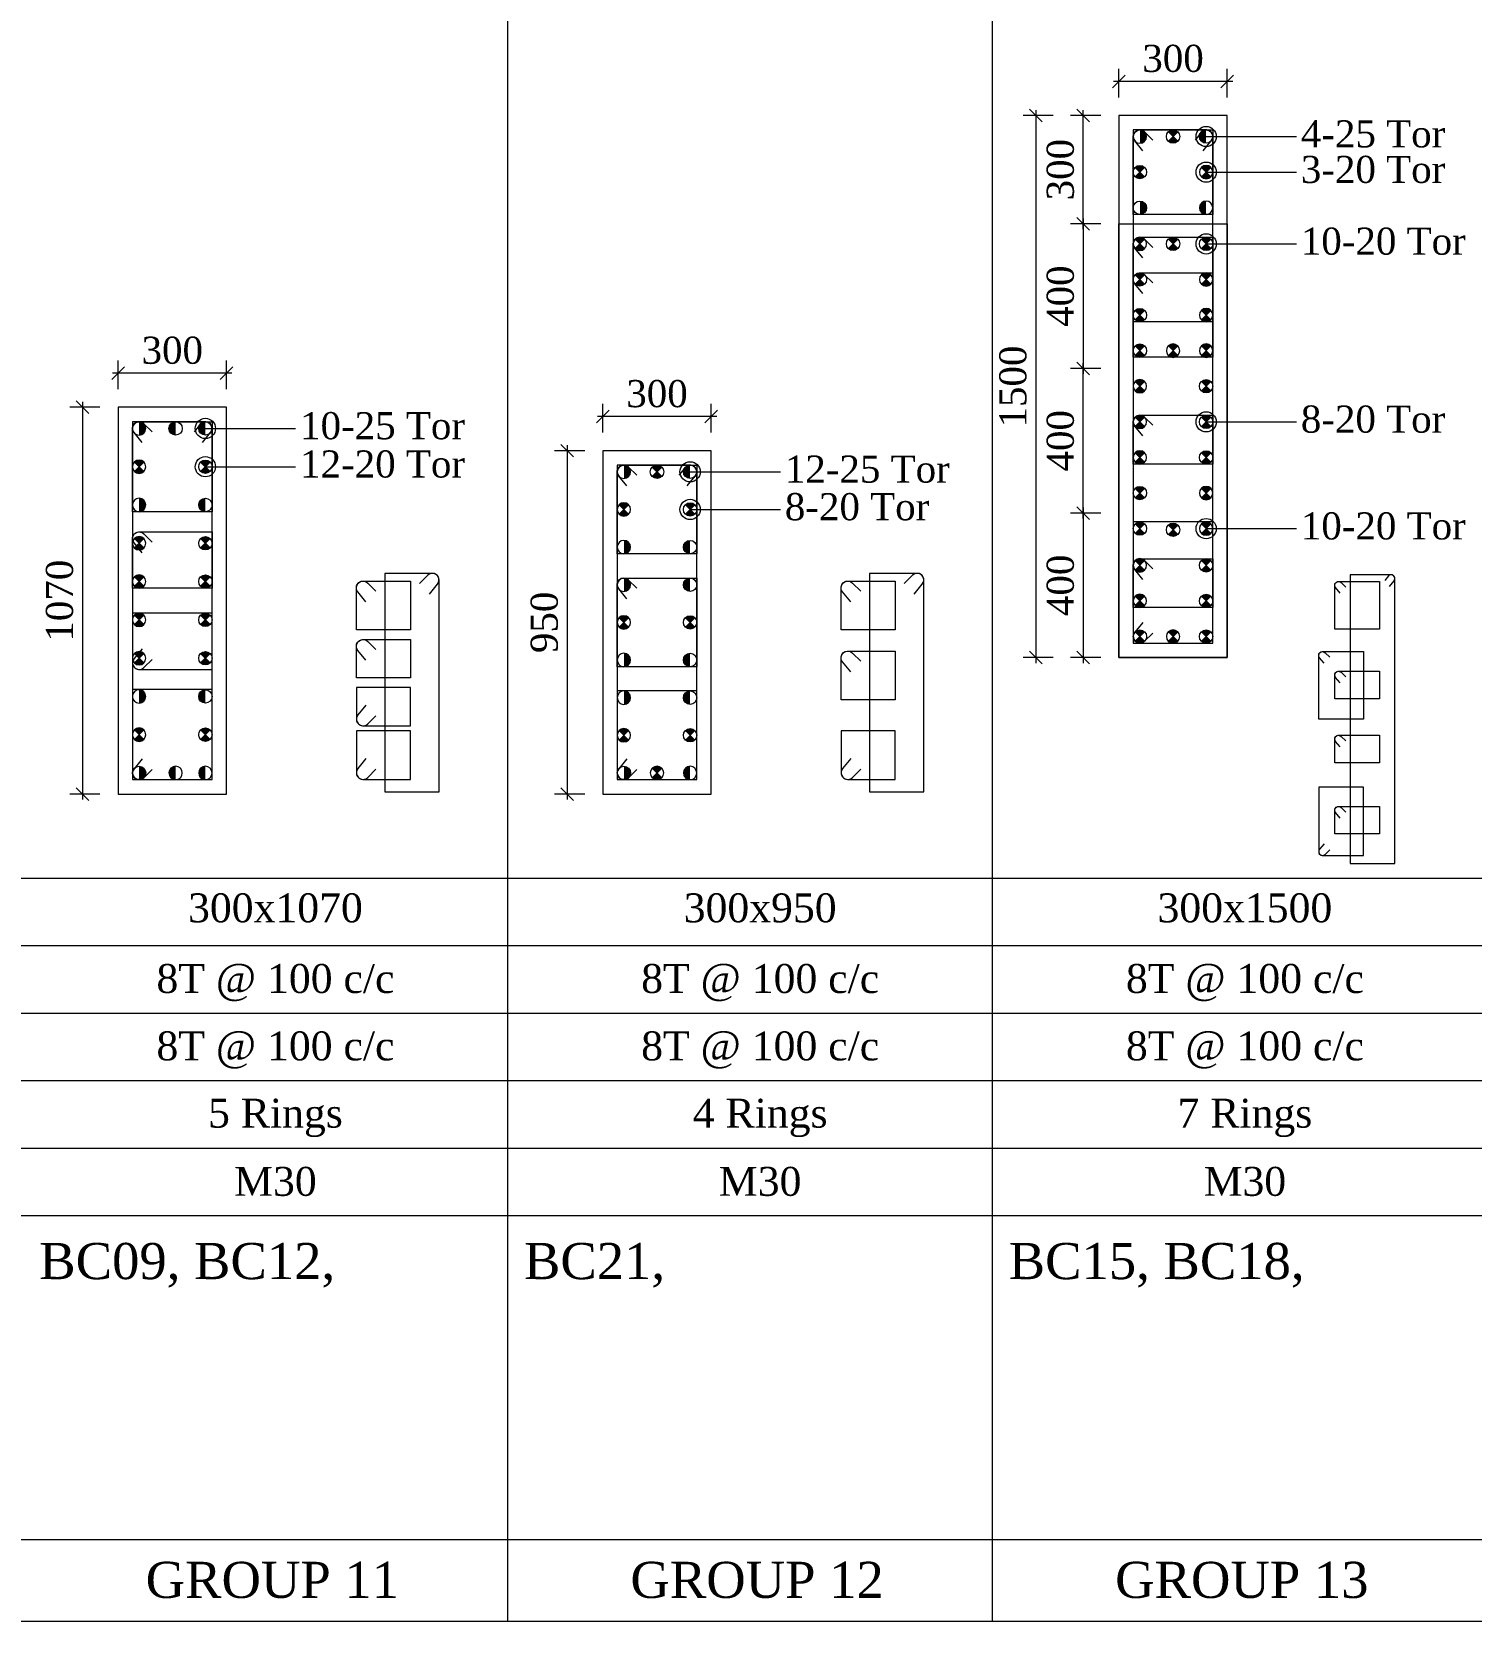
# Model space of a CAD drawing. Header units: metres. Extents: x 95882 to 260884, y 3603 to 81317.
# Drawn here: x 191390 to 195371, y 8287 to 12683 of the extents above; entities that cross this region are included whole.
import ezdxf
from ezdxf.enums import TextEntityAlignment as Align

# ---------------------------------------------------------------- set-up
doc = ezdxf.new("R2010")
doc.units = ezdxf.units.M
doc.header["$LTSCALE"] = 0.05
doc.header["$MEASUREMENT"] = 0
doc.header["$PDMODE"] = 34
doc.header["$PDSIZE"] = -2.5
doc.layers.get('0').update_dxf_attribs({"linetype": 'CONTINUOUS', "lineweight": 0})
doc.layers.get('DEFPOINTS').update_dxf_attribs({"linetype": 'CONTINUOUS'})
for name, color, linetype, lineweight in [('S-DIM-R', 7, 'CONTINUOUS', 9), ('S-SECTION', 5, 'CONTINUOUS', 5), ('S-SECTION MARK', 124, 'CONTINUOUS', 0), ('S-SHEET', 251, 'CONTINUOUS', 0), ('S-STEEL COL_DIA', 1, 'CONTINUOUS', 9), ('S-STEEL RING', 1, 'CONTINUOUS', 9), ('S-TEXT', 7, 'CONTINUOUS', 0), ('S-TEXT COL', 7, 'CONTINUOUS', 20), ('S-TEXT COL SIZE', 7, 'CONTINUOUS', 15), ('S-TEXT MIX', 1, 'CONTINUOUS', 15), ('S-TEXT RINGS', 7, 'CONTINUOUS', 15)]:
    doc.layers.add(name, color=color, linetype=linetype, lineweight=lineweight)
doc.styles.add('AAPL-ADRESS tahoma', font='tahoma.ttf')
doc.styles.add('S-ROMANS', font='times.ttf')
doc.styles.get("Standard").update_dxf_attribs({"font": 'times.ttf'})
doc.styles.add('TEXT', font='times.ttf')
doc.dimstyles.new('75mm', dxfattribs={"dimscale": 140, "dimtxt": 1, "dimasz": 0.35, "dimexe": 0.5, "dimexo": 1, "dimgap": 0.01, "dimtad": 0, "dimdec": 0, "dimzin": 12, "dimdsep": 46, "dimtxsty": 'AAPL-ADRESS tahoma', "dimblk": 'OBLIQUE', "dimcen": 0.35, "dimdle": 0.01, "dimse1": 1, "dimse2": 1, "dimclrd": 256, "dimclre": 256, "dimclrt": 256, "dimadec": 0, "dimazin": 3, "dimtfac": 1, "dimtdec": 0, "dimtmove": 1, "dimatfit": 3, "dimldrblk": 'DOTSMALL', "dimfxl": 1, "dimtolj": 1, "dimtzin": 0, "dimarcsym": 1})
doc.dimstyles.new('S_DIM', dxfattribs={"dimtxt": 75, "dimasz": 35, "dimexe": 35, "dimexo": 50, "dimgap": 25, "dimtad": 1, "dimdec": 0, "dimzin": 0, "dimdsep": 46, "dimtxsty": 'Standard', "dimblk": 'OBLIQUE', "dimcen": 0.09, "dimdle": 15, "dimclrd": 256, "dimclre": 256, "dimclrt": 256, "dimadec": 0, "dimazin": 0, "dimtfac": 1, "dimtdec": 0, "dimtofl": 0, "dimtmove": 0, "dimatfit": 3, "dimfxl": 1, "dimtolj": 1, "dimtzin": 0, "dimlwd": -1, "dimlwe": -1, "dimarcsym": 0})

# ---------------------------------------------------------------- blocks, each defined once
blk = doc.blocks.new('_Oblique')
at = {"color": 0, "linetype": 'ByBlock', "lineweight": -2}
blk.add_line((-0.5, -0.5), (0.5, 0.5), dxfattribs=at)
blk = doc.blocks.new('*D379')
at = {"layer": 'DEFPOINTS', "color": 0, "transparency": 16777216}
for p in [(191629, 11738.9), (191629, 11644.7, 0), (191929, 11644.7, 0)]:
    blk.add_point(p, dxfattribs=at)
at = {"layer": 'S-DIM-R', "transparency": 16777216}
for p, q in [((191629, 11694.7), (191629, 11773.9)), ((191929, 11694.7), (191929, 11773.9)), ((191944, 11738.9), (191614, 11738.9))]:
    blk.add_line(p, q, dxfattribs=at)
at = {"layer": 'S-DIM-R', "transparency": 16777216, "xscale": 35, "yscale": 35, "zscale": 35, "rotation": 180}
blk.add_blockref('_Oblique', (191629, 11738.9), dxfattribs=at)
at = {"layer": 'S-DIM-R', "transparency": 16777216, "xscale": 35, "yscale": 35, "zscale": 35}
blk.add_blockref('_Oblique', (191929, 11738.9), dxfattribs=at)
at = {"layer": 'S-DIM-R', "transparency": 16777216, "insert": (191779, 11802), "char_height": 75, "attachment_point": 5}
blk.add_mtext('\\A1;300', dxfattribs=at)
blk = doc.blocks.new('*U6')
at = {"layer": 'S-STEEL COL_DIA'}
h = blk.add_hatch(color=256, dxfattribs=at)
h.dxf.hatch_style = 1
h.paths.add_polyline_path([(0, 18.5, 0.414214), (-18.5, 0, 0.414214), (0, -18.5)])
at = {"layer": 'S-STEEL COL_DIA', "lineweight": 5}
blk.add_circle((0, 0), 18.5, dxfattribs=at)
blk = doc.blocks.new('*U4')
at = {"layer": 'S-STEEL COL_DIA'}
h = blk.add_hatch(color=256, dxfattribs=at)
h.dxf.hatch_style = 1
h.paths.add_polyline_path([(0, 0), (0, -18.5, 0.198912), (13, -13)])
h.paths.add_polyline_path([(0, 0), (-13, -13, 0.198912), (0, -18.5)])
h.paths.add_polyline_path([(0, 18.5, 0.198912), (-13, 13), (0, 0)])
h.paths.add_polyline_path([(13, 13, 0.198912), (0, 18.5), (0, 0)])
at = {"layer": 'S-STEEL COL_DIA', "lineweight": 5}
for p, q in [((-13, 13), (13, -13)), ((13, 13), (-13, -13))]:
    blk.add_line(p, q, dxfattribs=at)
blk.add_circle((0, 0), 18.5, dxfattribs=at)
blk = doc.blocks.new('*D358')
at = {"layer": 'DEFPOINTS', "color": 0, "transparency": 16777216}
for p in [(191629, 11644.7, -0.1), (191530.7, 10574.7), (191629, 10574.7, -0.1)]:
    blk.add_point(p, dxfattribs=at)
at = {"layer": 'S-DIM-R', "transparency": 16777216}
for p, q in [((191530.7, 11659.7), (191530.7, 10559.7)), ((191579, 11644.7), (191495.7, 11644.7)), ((191579, 10574.7), (191495.7, 10574.7))]:
    blk.add_line(p, q, dxfattribs=at)
at = {"layer": 'S-DIM-R', "transparency": 16777216, "xscale": 35, "yscale": 35, "zscale": 35}
for p, rotation in [((191530.7, 11644.7), 90), ((191530.7, 10574.7), 270)]:
    blk.add_blockref('_Oblique', p, dxfattribs=dict(at, rotation=rotation))
at = {"layer": 'S-DIM-R', "transparency": 16777216, "insert": (191467.5, 11109.7), "char_height": 75, "attachment_point": 5, "rotation": 90}
blk.add_mtext('\\A1;1070', dxfattribs=at)
blk = doc.blocks.new('*D384')
at = {"layer": 'DEFPOINTS', "color": 0, "transparency": 16777216}
for p in [(192969.6, 11524.7, -0.1), (192871.3, 10574.7), (192969.6, 10574.7, -0.1)]:
    blk.add_point(p, dxfattribs=at)
at = {"layer": 'S-DIM-R', "transparency": 16777216}
for p, q in [((192919.6, 11524.7), (192836.3, 11524.7)), ((192871.3, 11539.7), (192871.3, 10559.7)), ((192919.6, 10574.7), (192836.3, 10574.7))]:
    blk.add_line(p, q, dxfattribs=at)
at = {"layer": 'S-DIM-R', "transparency": 16777216, "xscale": 35, "yscale": 35, "zscale": 35}
for p, rotation in [((192871.3, 11524.7), 90), ((192871.3, 10574.7), 270)]:
    blk.add_blockref('_Oblique', p, dxfattribs=dict(at, rotation=rotation))
at = {"layer": 'S-DIM-R', "transparency": 16777216, "insert": (192808.1, 11049.7), "char_height": 75, "attachment_point": 5, "rotation": 90}
blk.add_mtext('\\A1;950', dxfattribs=at)
blk = doc.blocks.new('*D385')
at = {"layer": 'DEFPOINTS', "color": 0, "transparency": 16777216}
for p in [(192969.6, 11618.9), (192969.6, 11524.7, 0), (193269.6, 11524.7, 0)]:
    blk.add_point(p, dxfattribs=at)
at = {"layer": 'S-DIM-R', "transparency": 16777216}
for p, q in [((192969.6, 11574.7), (192969.6, 11653.9)), ((193269.6, 11574.7), (193269.6, 11653.9)), ((193284.6, 11618.9), (192954.6, 11618.9))]:
    blk.add_line(p, q, dxfattribs=at)
at = {"layer": 'S-DIM-R', "transparency": 16777216, "xscale": 35, "yscale": 35, "zscale": 35, "rotation": 180}
blk.add_blockref('_Oblique', (192969.6, 11618.9), dxfattribs=at)
at = {"layer": 'S-DIM-R', "transparency": 16777216, "xscale": 35, "yscale": 35, "zscale": 35}
blk.add_blockref('_Oblique', (193269.6, 11618.9), dxfattribs=at)
at = {"layer": 'S-DIM-R', "transparency": 16777216, "insert": (193119.6, 11682), "char_height": 75, "attachment_point": 5}
blk.add_mtext('\\A1;300', dxfattribs=at)
blk = doc.blocks.new('*D382')
at = {"layer": 'DEFPOINTS', "color": 0, "transparency": 16777216}
for p in [(194396.8, 11352.1, -0.1), (194298.5, 10952.1), (194396.8, 10952.1, -0.1)]:
    blk.add_point(p, dxfattribs=at)
at = {"layer": 'S-DIM-R', "transparency": 16777216}
for p, q in [((194346.8, 11352.1), (194263.5, 11352.1)), ((194298.5, 11367.1), (194298.5, 10937.1)), ((194346.8, 10952.1), (194263.5, 10952.1))]:
    blk.add_line(p, q, dxfattribs=at)
at = {"layer": 'S-DIM-R', "transparency": 16777216, "xscale": 35, "yscale": 35, "zscale": 35}
for p, rotation in [((194298.5, 11352.1), 90), ((194298.5, 10952.1), 270)]:
    blk.add_blockref('_Oblique', p, dxfattribs=dict(at, rotation=rotation))
at = {"layer": 'S-DIM-R', "transparency": 16777216, "insert": (194235.4, 11152.1), "char_height": 75, "attachment_point": 5, "rotation": 90}
blk.add_mtext('\\A1;400', dxfattribs=at)
blk = doc.blocks.new('*D383')
at = {"layer": 'DEFPOINTS', "color": 0, "transparency": 16777216}
for p in [(194396.8, 12546.3), (194396.8, 12452.1, 0), (194696.8, 12452.1, 0)]:
    blk.add_point(p, dxfattribs=at)
at = {"layer": 'S-DIM-R', "transparency": 16777216}
for p, q in [((194396.8, 12502.1), (194396.8, 12581.3)), ((194696.8, 12502.1), (194696.8, 12581.3)), ((194711.8, 12546.3), (194381.8, 12546.3))]:
    blk.add_line(p, q, dxfattribs=at)
at = {"layer": 'S-DIM-R', "transparency": 16777216, "xscale": 35, "yscale": 35, "zscale": 35, "rotation": 180}
blk.add_blockref('_Oblique', (194396.8, 12546.3), dxfattribs=at)
at = {"layer": 'S-DIM-R', "transparency": 16777216, "xscale": 35, "yscale": 35, "zscale": 35}
blk.add_blockref('_Oblique', (194696.8, 12546.3), dxfattribs=at)
at = {"layer": 'S-DIM-R', "transparency": 16777216, "insert": (194546.8, 12609.4), "char_height": 75, "attachment_point": 5}
blk.add_mtext('\\A1;300', dxfattribs=at)
blk = doc.blocks.new('*D386')
at = {"layer": 'DEFPOINTS', "color": 0, "transparency": 16777216}
for p in [(194265.6, 12452.1, -0.1), (194167.4, 10952.1), (194265.6, 10952.1, -0.1)]:
    blk.add_point(p, dxfattribs=at)
at = {"layer": 'S-DIM-R', "transparency": 16777216}
for p, q in [((194215.6, 12452.1), (194132.4, 12452.1)), ((194167.4, 12467.1), (194167.4, 10937.1)), ((194215.6, 10952.1), (194132.4, 10952.1))]:
    blk.add_line(p, q, dxfattribs=at)
at = {"layer": 'S-DIM-R', "transparency": 16777216, "xscale": 35, "yscale": 35, "zscale": 35}
for p, rotation in [((194167.4, 12452.1), 90), ((194167.4, 10952.1), 270)]:
    blk.add_blockref('_Oblique', p, dxfattribs=dict(at, rotation=rotation))
at = {"layer": 'S-DIM-R', "transparency": 16777216, "insert": (194104.2, 11702.1), "char_height": 75, "attachment_point": 5, "rotation": 90}
blk.add_mtext('\\A1;1500', dxfattribs=at)
blk = doc.blocks.new('*D387')
at = {"layer": 'DEFPOINTS', "color": 0, "transparency": 16777216}
for p in [(194298.5, 12452.1), (194396.8, 12452.1, -0.1), (194396.8, 12152.1, -0.1)]:
    blk.add_point(p, dxfattribs=at)
at = {"layer": 'S-DIM-R', "transparency": 16777216}
for p, q in [((194346.8, 12452.1), (194263.5, 12452.1)), ((194298.5, 12137.1), (194298.5, 12467.1)), ((194346.8, 12152.1), (194263.5, 12152.1))]:
    blk.add_line(p, q, dxfattribs=at)
at = {"layer": 'S-DIM-R', "transparency": 16777216, "xscale": 35, "yscale": 35, "zscale": 35}
for p, rotation in [((194298.5, 12452.1), 90), ((194298.5, 12152.1), 270)]:
    blk.add_blockref('_Oblique', p, dxfattribs=dict(at, rotation=rotation))
at = {"layer": 'S-DIM-R', "transparency": 16777216, "insert": (194235.4, 12302.1), "char_height": 75, "attachment_point": 5, "rotation": 90}
blk.add_mtext('\\A1;300', dxfattribs=at)
blk = doc.blocks.new('*D388')
at = {"layer": 'DEFPOINTS', "color": 0, "transparency": 16777216}
for p in [(194298.5, 11752.1), (194396.8, 11752.1, -0.1), (194396.8, 11352.1, -0.1)]:
    blk.add_point(p, dxfattribs=at)
at = {"layer": 'S-DIM-R', "transparency": 16777216}
for p, q in [((194346.8, 11752.1), (194263.5, 11752.1)), ((194298.5, 11337.1), (194298.5, 11767.1)), ((194346.8, 11352.1), (194263.5, 11352.1))]:
    blk.add_line(p, q, dxfattribs=at)
at = {"layer": 'S-DIM-R', "transparency": 16777216, "xscale": 35, "yscale": 35, "zscale": 35}
for p, rotation in [((194298.5, 11752.1), 90), ((194298.5, 11352.1), 270)]:
    blk.add_blockref('_Oblique', p, dxfattribs=dict(at, rotation=rotation))
at = {"layer": 'S-DIM-R', "transparency": 16777216, "insert": (194235.4, 11552.1), "char_height": 75, "attachment_point": 5, "rotation": 90}
blk.add_mtext('\\A1;400', dxfattribs=at)
blk = doc.blocks.new('*D389')
at = {"layer": 'DEFPOINTS', "color": 0, "transparency": 16777216}
for p in [(194396.8, 12152.1, -0.1), (194298.5, 11752.1), (194396.8, 11752.1, -0.1)]:
    blk.add_point(p, dxfattribs=at)
at = {"layer": 'S-DIM-R', "transparency": 16777216}
for p, q in [((194346.8, 12152.1), (194263.5, 12152.1)), ((194298.5, 12167.1), (194298.5, 11737.1)), ((194346.8, 11752.1), (194263.5, 11752.1))]:
    blk.add_line(p, q, dxfattribs=at)
at = {"layer": 'S-DIM-R', "transparency": 16777216, "xscale": 35, "yscale": 35, "zscale": 35}
for p, rotation in [((194298.5, 12152.1), 90), ((194298.5, 11752.1), 270)]:
    blk.add_blockref('_Oblique', p, dxfattribs=dict(at, rotation=rotation))
at = {"layer": 'S-DIM-R', "transparency": 16777216, "insert": (194235.4, 11952.1), "char_height": 75, "attachment_point": 5, "rotation": 90}
blk.add_mtext('\\A1;400', dxfattribs=at)

msp = doc.modelspace()

# ---------------------------------------------------------------- linework, layer by layer
at = {"layer": 'S-SECTION'}
for points, elevation in [([(194396.8, 10952.1), (194696.8, 10952.1), (194696.8, 12452.1), (194396.8, 12452.1)], 0.1), ([(194396.8, 10952.1), (194696.8, 10952.1), (194696.8, 12452.1), (194396.8, 12452.1)], 0.1), ([(194696.8, 10952.1), (194396.8, 10952.1), (194396.8, 12152.1), (194696.8, 12152.1)], 0.1), ([(191629, 10574.7), (191929, 10574.7), (191929, 11644.7), (191629, 11644.7)], 0), ([(192969.6, 10574.7), (193269.6, 10574.7), (193269.6, 11524.7), (192969.6, 11524.7)], 0.2)]:
    msp.add_lwpolyline(points, close=True, dxfattribs=dict(at, elevation=elevation))
at = {"layer": 'S-SHEET'}
for p, q in [((192706.1, 49003.5, 0.2), (192706.1, 9408.8, 0.2)), ((192706.1, 49003.5, 0.2), (192706.1, 9408.8, 0.2)), ((192706.1, 49003.5, 0.2), (192706.1, 9408.8, 0.2)), ((192706.1, 49003.5, 0.2), (192706.1, 9408.8, 0.2)), ((192706.1, 49003.5, 0.3), (192706.1, 9408.8, 0.2)), ((192706.1, 49003.5, 0.3), (192706.1, 9408.8, 0.2)), ((192706.1, 49003.5, 0.3), (192706.1, 9408.8, 0.2)), ((192706.1, 49003.5, 0.3), (192706.1, 9408.8, 0.2)), ((192706.1, 49003.5, 0.3), (192706.1, 9408.8, 0.2)), ((192706.1, 49003.5, 0.3), (192706.1, 9408.8, 0.2)), ((192706.1, 49003.5, 0.3), (192706.1, 9408.8, 0.2)), ((192706.1, 49003.5, 0.3), (192706.1, 9408.8, 0.2)), ((192706.1, 49003.5, 0.3), (192706.1, 9408.8, 0.2)), ((192706.1, 49003.5, 0.3), (192706.1, 9408.8, 0.2)), ((192706.1, 49003.5, 0.3), (192706.1, 9408.8, 0.2)), ((194046.7, 49003.5, 0.3), (194046.7, 9408.8, 0.2)), ((194046.7, 49003.5, 0.3), (194046.7, 9408.8, 0.2)), ((194046.7, 49003.5, 0.3), (194046.7, 9408.8, 0.2)), ((194046.7, 49003.5, 0.3), (194046.7, 9408.8, 0.2)), ((194046.7, 49003.5, 0.4), (194046.7, 9408.8, 0.3)), ((194046.7, 49003.5, 0.4), (194046.7, 9408.8, 0.3)), ((194046.7, 49003.5, 0.4), (194046.7, 9408.8, 0.3)), ((194046.7, 49003.5, 0.4), (194046.7, 9408.8, 0.3)), ((194046.7, 49003.5, 0.4), (194046.7, 9408.8, 0.3)), ((194046.7, 49003.5, 0.4), (194046.7, 9408.8, 0.3)), ((194046.7, 49003.5, 0.4), (194046.7, 9408.8, 0.3)), ((194046.7, 49003.5, 0.4), (194046.7, 9408.8, 0.3)), ((194046.7, 49003.5, 0.4), (194046.7, 9408.8, 0.3)), ((194046.7, 49003.5, 0.4), (194046.7, 9408.8, 0.3)), ((194046.7, 49003.5, 0.4), (194046.7, 9408.8, 0.3)), ((177084.5, 10341.8, 0), (198068.5, 10341.8, -0.1)), ((177084.5, 10155.7, 0), (198068.5, 10155.7, -0.1)), ((177084.5, 10155.7, 0), (198068.5, 10155.7, -0.1)), ((177084.5, 9968.6, 0), (198068.5, 9968.6, -0.1)), ((177691.8, 9782, 0), (198068.5, 9782, -0.1)), ((177084.5, 9595.4, 0), (198068.5, 9595.4, -0.1)), ((192706.1, 9408.8, 0.2), (192706.1, 8286.5, 0.2)), ((192706.1, 9408.8, 0.2), (192706.1, 8286.5, 0.2)), ((192706.1, 9408.8, 0.2), (192706.1, 8286.5, 0.2)), ((192706.1, 9408.8, 0.2), (192706.1, 8286.5, 0.2)), ((194046.7, 9408.8, 0.3), (194046.7, 8286.5, 0.3)), ((194046.7, 9408.8, 0.3), (194046.7, 8286.5, 0.3)), ((194046.7, 9408.8, 0.3), (194046.7, 8286.5, 0.3)), ((194046.7, 9408.8, 0.3), (194046.7, 8286.5, 0.3)), ((177959.6, 8512.6, 0), (198068.5, 8512.6, -0.1))]:
    msp.add_line(p, q, dxfattribs=at)
at = {"layer": 'S-SHEET', "color": 0}
for p, q in [((177084.5, 9408.8, 0), (198068.5, 9408.8, -0.1)), ((177084.5, 8286.5, 0), (198068.5, 8286.5, -0.1))]:
    msp.add_line(p, q, dxfattribs=at)
at = {"layer": 'S-STEEL RING'}
for points, elevation in [([(194630.1, 12354.6), (194652.6, 12382, 0.633211), (194638.3, 12412.1), (194436.8, 12412.1), (194436.8, 10992.1), (194656.8, 10992.1), (194656.8, 12393.7, 0.666768), (194625.3, 12406.8), (194607.5, 12384.1)], 0.1), ([(194630.1, 12354.6), (194652.6, 12382, 0.633211), (194638.3, 12412.1), (194436.8, 12412.1), (194436.8, 10992.1), (194656.8, 10992.1), (194656.8, 12393.7, 0.666768), (194625.3, 12406.8), (194607.5, 12384.1)], 0.1), ([(191862.4, 11547.2), (191884.8, 11574.5, 0.633211), (191870.5, 11604.7), (191669, 11604.7), (191669, 10614.7), (191889, 10614.7), (191889, 11586.2, 0.666768), (191857.5, 11599.3), (191839.7, 11576.7)], 0), ([(193203, 11427.2), (193225.4, 11454.5, 0.633211), (193211.1, 11484.7), (193009.6, 11484.7), (193009.6, 10614.7), (193229.6, 10614.7), (193229.6, 11466.2, 0.666768), (193198.1, 11479.3), (193180.3, 11456.7)], 0.2), ([(192490.2, 11127.8), (192512.6, 11155.2, 0.633211), (192498.4, 11185.3), (192366.8, 11185.3), (192366.8, 10580.6), (192516.8, 10580.6), (192516.8, 11166.9, 0.666768), (192485.4, 11180), (192462.5, 11157.3)], 0.1), ([(192490.2, 11127.8), (192512.6, 11155.2, 0.633211), (192498.4, 11185.3), (192366.8, 11185.3), (192366.8, 10580.6), (192516.8, 10580.6), (192516.8, 11166.9, 0.666768), (192485.4, 11180), (192462.5, 11157.3)], 0.2), ([(193830.8, 11127.8), (193853.2, 11155.2, 0.633211), (193839, 11185.3), (193707.4, 11185.3), (193707.4, 10580.6), (193857.4, 10580.6), (193857.4, 11166.9, 0.666768), (193826, 11180), (193803.1, 11157.3)], 0.2), ([(193830.8, 11127.8), (193853.2, 11155.2, 0.633211), (193839, 11185.3), (193707.4, 11185.3), (193707.4, 10580.6), (193857.4, 10580.6), (193857.4, 11166.9, 0.666768), (193826, 11180), (193803.1, 11157.3)], 0.3), ([(195145.3, 11149), (195157.9, 11164.4, 0.633211), (195149.9, 11181.4), (195036.5, 11181.4), (195036.5, 10382.6), (195160.3, 10382.6), (195160.3, 11171, 0.666768), (195142.6, 11178.4), (195132.6, 11165.6)], 0), ([(195145.3, 11149), (195157.9, 11164.4, 0.633211), (195149.9, 11181.4), (195036.5, 11181.4), (195036.5, 10382.6), (195160.3, 10382.6), (195160.3, 11171, 0.666768), (195142.6, 11178.4), (195132.6, 11165.6)], 0)]:
    msp.add_lwpolyline(points, format="xyb", dxfattribs=dict(at, elevation=elevation))
at = {"layer": 'S-STEEL RING', "color": 3}
for points, elevation in [([(194463.4, 12354.6), (194441, 12382, -0.633211), (194455.2, 12412.1), (194656.8, 12412.1), (194656.8, 12178), (194436.8, 12178), (194436.8, 12393.7, -0.666768), (194468.2, 12406.8), (194491, 12384.1)], 0.1), ([(194463.4, 11959.2), (194441, 11986.6, -0.633211), (194455.2, 12016.7), (194656.8, 12016.7), (194656.8, 11881.4), (194436.8, 11881.4), (194436.8, 11998.3, -0.666768), (194468.2, 12011.4), (194491, 11988.7)], 0.1), ([(194463.4, 11565.3), (194441, 11592.7, -0.633211), (194455.2, 11622.9), (194656.8, 11622.9), (194656.8, 11487.5), (194436.8, 11487.5), (194436.8, 11604.4, -0.666768), (194468.2, 11617.5), (194491, 11594.9)], 0.1), ([(191695.6, 11547.2), (191673.2, 11574.5, -0.633211), (191687.4, 11604.7), (191889, 11604.7), (191889, 11355.8), (191669, 11355.8), (191669, 11586.2, -0.666768), (191700.4, 11599.3), (191723.3, 11576.7)], 0), ([(193036.2, 11427.2), (193013.8, 11454.5, -0.633211), (193028, 11484.7), (193229.6, 11484.7), (193229.6, 11239.3), (193009.6, 11239.3), (193009.6, 11466.2, -0.666768), (193041, 11479.3), (193063.9, 11456.7)], 0.2), ([(194463.4, 11168.4), (194441, 11195.8, -0.633211), (194455.2, 11225.9), (194656.8, 11225.9), (194656.8, 11090.6), (194436.8, 11090.6), (194436.8, 11207.5, -0.666768), (194468.2, 11220.6), (194491, 11197.9)], 0.1), ([(193036.2, 11114.8), (193013.8, 11142.1, -0.633211), (193028, 11172.3), (193229.6, 11172.3), (193229.6, 10926.9), (193009.6, 10926.9), (193009.6, 11153.8, -0.666768), (193041, 11166.9), (193063.9, 11144.3)], 0.2), ([(192314.7, 11106.5), (192292.3, 11133.8, -0.633211), (192306.6, 11164), (192438.1, 11164), (192438.1, 11029.5), (192288.1, 11029.5), (192288.1, 11145.5, -0.666768), (192319.5, 11158.6), (192342.4, 11136)], 0.1), ([(193655.3, 11106.5), (193632.9, 11133.8, -0.633211), (193647.1, 11164), (193778.7, 11164), (193778.7, 11029.5), (193628.7, 11029.5), (193628.7, 11145.5, -0.666768), (193660.1, 11158.6), (193683, 11136)], 0.2), ([(195009.1, 11130.5), (194996.5, 11145.9, -0.633211), (195004.5, 11162.8), (195117.9, 11162.8), (195117.9, 11031.2), (194994.2, 11031.2), (194994.2, 11152.5, -0.666768), (195011.8, 11159.8), (195024.7, 11147.1)], 0), ([(192314.7, 10944.8), (192292.3, 10972.2, -0.633211), (192306.6, 11002.3), (192438.1, 11002.3), (192438.1, 10896.4), (192288.1, 10896.4), (192288.1, 10983.9, -0.666768), (192319.5, 10997), (192342.4, 10974.3)], 0.1), ([(193655.3, 10912.7), (193632.9, 10940.1, -0.633211), (193647.1, 10970.2), (193778.7, 10970.2), (193778.7, 10835.7), (193628.7, 10835.7), (193628.7, 10951.8, -0.666768), (193660.1, 10964.9), (193683, 10942.2)], 0.2), ([(195009.1, 10882.2), (194996.5, 10897.5, -0.633211), (195004.5, 10914.5), (195117.9, 10914.5), (195117.9, 10838.4), (194994.2, 10838.4), (194994.2, 10904.1, -0.666768), (195011.8, 10911.5), (195024.7, 10898.8)], 0), ([(191695.6, 10672.2), (191673.2, 10644.8, 0.633211), (191687.4, 10614.7), (191889, 10614.7), (191889, 10863.6), (191669, 10863.6), (191669, 10633.1, 0.666768), (191700.4, 10620), (191723.3, 10642.7)], 0), ([(192314.7, 10821.1), (192292.3, 10793.7, 0.633211), (192306.6, 10763.6), (192438.1, 10763.6), (192438.1, 10869.5), (192288.1, 10869.5), (192288.1, 10782, 0.666768), (192319.5, 10768.9), (192342.4, 10791.6)], 0.1), ([(193036.2, 10672.2), (193013.8, 10644.8, 0.633211), (193028, 10614.7), (193229.6, 10614.7), (193229.6, 10860.1), (193009.6, 10860.1), (193009.6, 10633.1, 0.666768), (193041, 10620), (193063.9, 10642.7)], 0.2), ([(192314.7, 10672.7), (192292.3, 10645.3, 0.633211), (192306.6, 10615.2), (192438.1, 10615.2), (192438.1, 10749.7), (192288.1, 10749.7), (192288.1, 10633.6, 0.666768), (192319.5, 10620.5), (192342.4, 10643.2)], 0.1), ([(193655.3, 10672.7), (193632.9, 10645.3, 0.633211), (193647.1, 10615.2), (193778.7, 10615.2), (193778.7, 10749.7), (193628.7, 10749.7), (193628.7, 10633.6, 0.666768), (193660.1, 10620.5), (193683, 10643.2)], 0.2), ([(195009.1, 10705.1), (194996.5, 10720.5, -0.633211), (195004.5, 10737.4), (195117.9, 10737.4), (195117.9, 10661.3), (194994.2, 10661.3), (194994.2, 10727.1, -0.666768), (195011.8, 10734.4), (195024.7, 10721.7)], 0), ([(195009.1, 10508.1), (194996.5, 10523.5, -0.633211), (195004.5, 10540.4), (195117.9, 10540.4), (195117.9, 10464.3), (194994.2, 10464.3), (194994.2, 10530.1, -0.666768), (195011.8, 10537.4), (195024.7, 10524.7)], 0)]:
    msp.add_lwpolyline(points, format="xyb", dxfattribs=dict(at, elevation=elevation))
at = {"layer": 'S-STEEL RING', "color": 4}
for points, elevation in [([(194463.4, 12057.7), (194441, 12085, -0.633211), (194455.2, 12115.2), (194656.8, 12115.2), (194656.8, 11782.9), (194436.8, 11782.9), (194436.8, 12096.7, -0.666768), (194468.2, 12109.8), (194491, 12087.2)], 0.1), ([(194463.4, 11049.6), (194441, 11022.3, 0.633211), (194455.2, 10992.1), (194656.8, 10992.1), (194656.8, 11327.5), (194436.8, 11327.5), (194436.8, 11010.6, 0.666768), (194468.2, 10997.5), (194491, 11020.1)], 0.1), ([(194964.5, 10936.5), (194951.9, 10951.8, -0.633211), (194959.9, 10968.8), (195073.3, 10968.8), (195073.3, 10781.9), (194949.6, 10781.9), (194949.6, 10958.4, -0.666768), (194967.2, 10965.8), (194980.1, 10953.1)], 0), ([(194964.5, 10437.3), (194951.9, 10421.9, 0.633211), (194959.9, 10405), (195073.3, 10405), (195073.3, 10593.6), (194949.6, 10593.6), (194949.6, 10415.3, 0.666768), (194967.2, 10408), (194980.1, 10420.7)], 0)]:
    msp.add_lwpolyline(points, format="xyb", dxfattribs=dict(at, elevation=elevation))
at = {"layer": 'S-STEEL RING', "color": 3}
for points in [[(191695.6, 11242.5), (191673.2, 11269.9, -0.633211), (191687.4, 11300), (191889, 11300), (191889, 11144.2), (191669, 11144.2), (191669, 11281.6, -0.666768), (191700.4, 11294.7), (191723.3, 11272)], [(191695.6, 10976.9), (191673.2, 10949.5, 0.633211), (191687.4, 10919.4), (191889, 10919.4), (191889, 11075.2), (191669, 11075.2), (191669, 10937.8, 0.666768), (191700.4, 10924.7), (191723.3, 10947.4)]]:
    msp.add_lwpolyline(points, format="xyb", dxfattribs=at)

# ---------------------------------------------------------------- block references
at = {"layer": 'S-STEEL COL_DIA', "xscale": -1}
for name, p in [('*U6', (194455.2, 12393.7, 0.1)), ('*U4', (194455.2, 12096.7, 0.1)), ('*U4', (194455.2, 11702.9, 0.1)), ('*U4', (194455.2, 11604.4, 0.1)), ('*U6', (191687.4, 11586.2, 0)), ('*U4', (194455.2, 11505.9, 0.1)), ('*U4', (191687.4, 11480.3)), ('*U6', (193028, 11466.2, 0.2)), ('*U6', (191687.4, 11374.4)), ('*U4', (193028, 11362.1, 0.2)), ('*U4', (191687.4, 11268.5)), ('*U6', (193028, 11258, 0.2)), ('*U4', (194455.2, 11207.5, 0.1)), ('*U4', (191687.4, 11162.6)), ('*U6', (193028, 11153.8, 0.2)), ('*U4', (194455.2, 11109, 0.1)), ('*U4', (191687.4, 11056.7)), ('*U4', (193028, 11049.7, 0.2)), ('*U4', (191687.4, 10950.4)), ('*U6', (193028, 10945.6, 0.2)), ('*U6', (191687.4, 10844.9)), ('*U6', (193028, 10841.4, 0.2)), ('*U4', (191687.4, 10739)), ('*U4', (193028, 10737.3, 0.2))]:
    msp.add_blockref(name, p, dxfattribs=at)
at = {"layer": 'S-STEEL COL_DIA'}
for name, p in [('*U4', (194546.8, 12393.7, 0.1)), ('*U6', (194638.3, 12393.7, 0.1)), ('*U4', (194546.8, 12096.7, 0.1)), ('*U4', (194638.3, 12096.7, 0.1)), ('*U4', (194638.3, 11702.9, 0.1)), ('*U4', (194638.3, 11604.4, 0.1)), ('*U6', (191788.2, 11586.2, 0)), ('*U6', (191870.5, 11586.2, 0)), ('*U4', (194638.3, 11505.9, 0.1)), ('*U4', (191870.5, 11480.3)), ('*U4', (193119.6, 11466.2, 0.2)), ('*U6', (193211.1, 11466.2, 0.2)), ('*U6', (191870.5, 11374.4)), ('*U4', (193211.1, 11362.1, 0.2)), ('*U4', (194546.8, 11305.9, 0.1)), ('*U4', (191870.5, 11268.5)), ('*U6', (193211.1, 11258, 0.2)), ('*U4', (194638.3, 11207.5, 0.1)), ('*U4', (191870.5, 11162.6)), ('*U6', (193211.1, 11153.8, 0.2)), ('*U4', (194638.3, 11109, 0.1)), ('*U4', (191870.5, 11056.7)), ('*U4', (193211.1, 11049.7, 0.2)), ('*U4', (194638.3, 11010.6, 0.1)), ('*U4', (191870.5, 10950.4)), ('*U6', (193211.1, 10945.6, 0.2)), ('*U6', (191870.5, 10844.9)), ('*U6', (193211.1, 10841.4, 0.2)), ('*U4', (191870.5, 10739)), ('*U4', (193211.1, 10737.3, 0.2))]:
    msp.add_blockref(name, p, dxfattribs=at)
at = {"layer": 'S-STEEL COL_DIA', "rotation": 180}
for name, p in [('*U4', (194455.2, 12295.2, 0.1)), ('*U6', (194455.2, 12196.7, 0.1)), ('*U4', (194455.2, 11998.3, 0.1)), ('*U4', (194455.2, 11899.8, 0.1)), ('*U4', (194455.2, 11801.3, 0.1)), ('*U4', (194455.2, 11407.5, 0.1)), ('*U4', (194455.2, 11309, 0.1)), ('*U4', (194455.2, 11010.6, 0.1)), ('*U6', (191687.4, 10633.1, 0)), ('*U6', (193028, 10633.1, 0.2))]:
    msp.add_blockref(name, p, dxfattribs=at)
at = {"layer": 'S-STEEL COL_DIA', "xscale": -1, "rotation": 180}
for name, p in [('*U4', (194638.3, 12295.2, 0.1)), ('*U6', (194638.3, 12196.7, 0.1)), ('*U4', (194638.3, 11998.3, 0.1)), ('*U4', (194638.3, 11899.8, 0.1)), ('*U4', (194546.8, 11801.3, 0.1)), ('*U4', (194638.3, 11801.3, 0.1)), ('*U4', (194638.3, 11407.5, 0.1)), ('*U4', (194638.3, 11309, 0.1)), ('*U4', (194546.8, 11010.6, 0.1)), ('*U6', (191788.2, 10633.1, 0)), ('*U6', (191870.5, 10633.1, 0)), ('*U4', (193119.6, 10633.1, 0.2)), ('*U6', (193211.1, 10633.1, 0.2))]:
    msp.add_blockref(name, p, dxfattribs=at)

# ---------------------------------------------------------------- texts
at = {"layer": 'S-TEXT', "color": 7, "style": 'TEXT'}
for s, p in [('4-25 Tor ', (194900.2, 12363.7, 0.1)), ('3-20 Tor ', (194900.2, 12265.3, 0.1)), ('10-20 Tor ', (194900.2, 12066.8, 0.1)), ('10-25 Tor ', (192132.5, 11556.3, 0)), ('8-20 Tor ', (194900.2, 11574.5, 0.1)), ('12-20 Tor ', (192132.5, 11450.4, -0.1)), ('12-25 Tor ', (193473.1, 11436.3, 0.2)), ('8-20 Tor ', (193473.1, 11332.2, 0.2)), ('10-20 Tor ', (194900.2, 11279.1, 0.1))]:
    msp.add_text(s, height=75, dxfattribs=at).set_placement(p)
at = {"layer": 'S-TEXT COL', "style": 'S-ROMANS'}
for s, p in [('BC09, BC12,', (191411.1, 9232.9, 0.1)), ('BC21,', (192751.6, 9232.9, 0.2)), ('BC15, BC18,', (194092.2, 9232.9, 0.3)), ('GROUP 11', (191705.4, 8351, 0.1)), ('GROUP 12', (193046, 8351, 0.2)), ('GROUP 13', (194386.6, 8351, 0.3))]:
    msp.add_text(s, height=100, dxfattribs=at).set_placement(p)
at = {"layer": 'S-TEXT COL SIZE', "color": 6, "style": 'S-ROMANS'}
for s, p in [('300x1070', (192064.3, 10260, 0)), ('300x950', (193404.9, 10260, 0.2))]:
    msp.add_text(s, height=80, dxfattribs=at).set_placement(p, align=Align.MIDDLE_CENTER)
at = {"layer": 'S-TEXT COL SIZE', "color": 7, "style": 'S-ROMANS'}
msp.add_text('300x1500', height=80, dxfattribs=at).set_placement((194745.5, 10260, 0.2), align=Align.MIDDLE_CENTER)
at = {"layer": 'S-TEXT MIX', "style": 'S-ROMANS'}
for p in [(192064.3, 9503.3, 0), (193404.9, 9503.3, 0.2), (194745.5, 9503.3, 0.2)]:
    msp.add_text('M30', height=80, dxfattribs=at).set_placement(p, align=Align.MIDDLE_CENTER)
at = {"layer": 'S-TEXT RINGS', "style": 'S-ROMANS'}
for s, p in [('8T @ 100 c/c', (192064.3, 10064.5, 0)), ('8T @ 100 c/c', (193404.9, 10064.5, 0.2)), ('8T @ 100 c/c', (194745.5, 10064.5, 0.2)), ('8T @ 100 c/c', (192064.3, 9878.1, 0)), ('8T @ 100 c/c', (193404.9, 9878.1, 0.2)), ('8T @ 100 c/c', (194745.5, 9878.1, 0.2)), ('5 Rings', (192064.3, 9692, 0)), ('4 Rings', (193404.9, 9692, 0.2)), ('7 Rings', (194745.5, 9692, 0.2))]:
    msp.add_text(s, height=80, dxfattribs=at).set_placement(p, align=Align.MIDDLE_CENTER)

# ---------------------------------------------------------------- dimensions: what is measured, and where the dimension line sits
at = {"layer": 'S-DIM-R'}
for base, p1, p2, picture, middle in [((194396.8, 12546.3, 0.1), (194696.8, 12452.1, 0.1), (194396.8, 12452.1, 0.1), '*D383', (194546.8, 12609.4, 0.1)), ((191629, 11738.9, 0), (191929, 11644.7, 0), (191629, 11644.7, 0), '*D379', (191779, 11802, 0)), ((192969.6, 11618.9, 0.2), (193269.6, 11524.7, 0.2), (192969.6, 11524.7, 0.2), '*D385', (193119.6, 11682, 0.2))]:
    dim = msp.add_linear_dim(base=base, p1=p1, p2=p2, dimstyle='S_DIM', dxfattribs=at)
    dim.commit()
    dim.dimension.update_dxf_attribs({"geometry": picture, "text_midpoint": middle})
for base, p1, p2, angle, picture, middle in [((194167.4, 10952.1, 0.2), (194265.6, 12452.1, 0.1), (194265.6, 10952.1, 0.1), 90, '*D386', (194104.2, 11702.1, 0.2)), ((194298.5, 12452.1, 0.2), (194396.8, 12152.1, 0.1), (194396.8, 12452.1, 0.1), 270, '*D387', (194235.4, 12302.1, 0.2)), ((194298.5, 11752.1, 0.2), (194396.8, 12152.1, 0.1), (194396.8, 11752.1, 0.1), 90, '*D389', (194235.4, 11952.1, 0.2)), ((194298.5, 11752.1, 0.2), (194396.8, 11352.1, 0.1), (194396.8, 11752.1, 0.1), 270, '*D388', (194235.4, 11552.1, 0.2)), ((191530.7, 10574.7, 0.1), (191629, 11644.7, 0), (191629, 10574.7, 0), 90, '*D358', (191467.5, 11109.7, 0.1)), ((192871.3, 10574.7, 0.3), (192969.6, 11524.7, 0.2), (192969.6, 10574.7, 0.2), 90, '*D384', (192808.1, 11049.7, 0.3)), ((194298.5, 10952.1, 0.2), (194396.8, 11352.1, 0.1), (194396.8, 10952.1, 0.1), 90, '*D382', (194235.4, 11152.1, 0.2))]:
    dim = msp.add_linear_dim(base=base, p1=p1, p2=p2, angle=angle, dimstyle='S_DIM', dxfattribs=at)
    dim.commit()
    dim.dimension.update_dxf_attribs({"geometry": picture, "text_midpoint": middle})

# ---------------------------------------------------------------- leaders
at = {"layer": 'S-SECTION MARK', "linetype": 'ByBlock'}
for points in [[(194638.3, 12393.7, 0.1), (194888, 12393.7, 0.1)], [(194638.3, 12295.2, 0.1), (194888, 12295.2, 0.1)], [(194638.3, 12096.7, 0.1), (194888, 12096.7, 0.1)], [(191870.5, 11586.2, 0), (192120.2, 11586.2, 0)], [(194638.3, 11604.4, 0.1), (194888, 11604.4, 0.1)], [(191870.5, 11480.3, 0), (192120.2, 11480.3, 0)], [(193211.1, 11466.2, 0.2), (193460.8, 11466.2, 0.2)], [(193211.1, 11362.1, 0.2), (193460.8, 11362.1, 0.2)], [(194638.3, 11309, 0.1), (194888, 11309, 0.1)]]:
    msp.add_leader(points, dimstyle='75mm', override={"dimasz": 0.4, "dimldrblk": 'Origin', "dimfxlon": 1, "dimlwd": 0}, dxfattribs=at)

doc.saveas('drawing.dxf')
